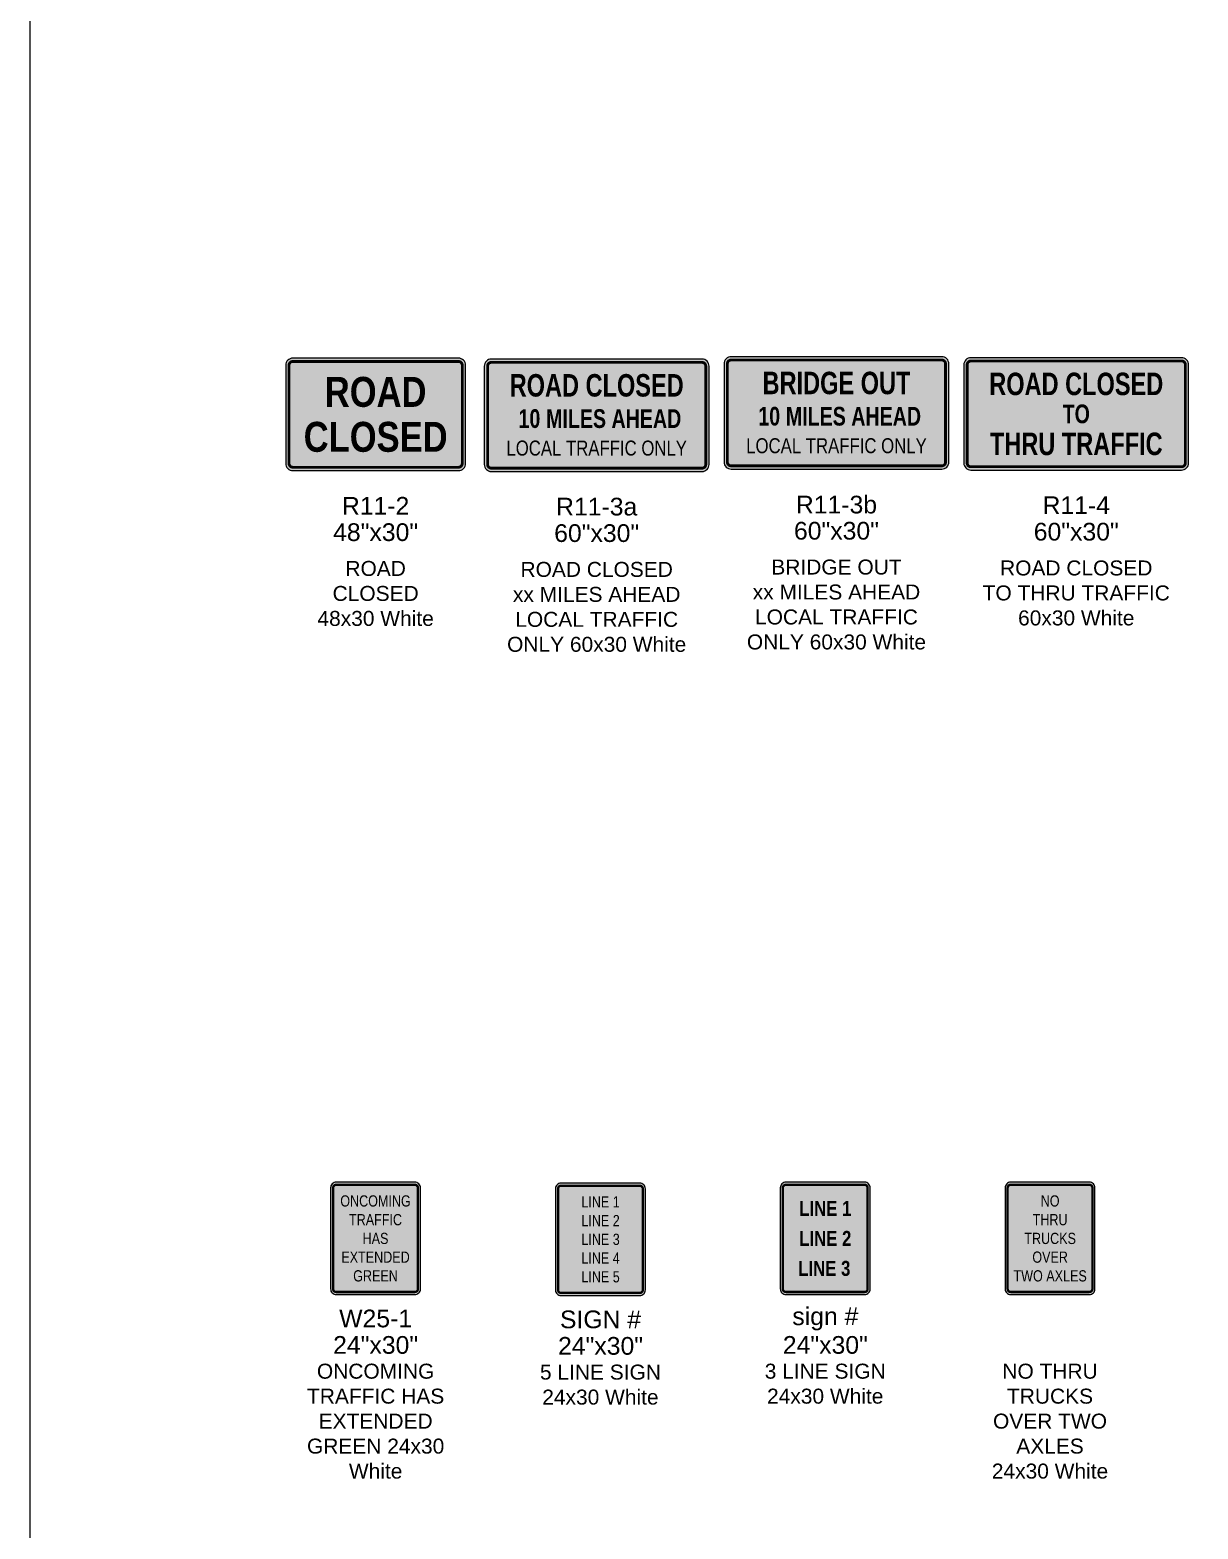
# Model space of a CAD drawing. Header units: inches. Extents: x -32 to 2634, y 197 to 1831.
# Drawn here: x -32.3 to 279.5, y 597.4 to 997.6 of the extents above; entities that cross this region are included whole.
import ezdxf
from ezdxf.enums import TextEntityAlignment as Align

# ---------------------------------------------------------------- set-up
doc = ezdxf.new("R2010")
doc.units = ezdxf.units.IN
doc.header["$MEASUREMENT"] = 0
doc.layers.add('NO SHOW', color=252, linetype='Continuous', plot=False)
doc.styles.add('ARIAL', font='arial.ttf')
doc.styles.add('ARIAL BOLD', font='arialbd.ttf')
doc.styles.get("Standard").update_dxf_attribs({"font": 'arial.ttf'})

# ---------------------------------------------------------------- blocks, each defined once
blk = doc.blocks.new('ONCOMING TRAFFIC HAS EXTENDED GREEN 24x30 White')
at = {"true_color": 0xffffff}
h = blk.add_hatch(color=7, dxfattribs=at)
edge = h.paths.add_edge_path()
edge.add_line((11.97, 1.5), (11.97, 28.5))
edge.add_arc((10.47, 28.5), 1.5, 0, 90)
edge.add_line((10.47, 30), (-10.53, 30))
edge.add_arc((-10.53, 28.5), 1.5, 90, 180)
edge.add_line((-12.03, 28.5), (-12.03, 1.5))
edge.add_arc((-10.53, 1.5), 1.5, 180, 270)
edge.add_line((-10.53, 0), (10.47, 0))
edge.add_arc((10.47, 1.5), 1.5, 270, 360)
blk.add_lwpolyline([(10.47, 30), (-0.03, 30), (-10.53, 30, 0.414214), (-12.03, 28.5), (-12.03, 15), (-12.03, 1.5, 0.414214), (-10.53, 0), (-0.03, 0), (10.47, 0, 0.414214), (11.97, 1.5), (11.97, 15), (11.97, 28.5, 0.414214)], format="xyb", close=True)
blk.add_lwpolyline([(10.47, 30), (-0.03, 30), (-10.53, 30, 0.414214), (-12.03, 28.5), (-12.03, 15), (-12.03, 1.5, 0.414214), (-10.53, 0), (-0.03, 0), (10.47, 0, 0.414214), (11.97, 1.5), (11.97, 15), (11.97, 28.5, 0.414214)], format="xyb", close=True)
at = {"color": 18, "true_color": 0x000000, "const_width": 0.625}
blk.add_lwpolyline([(10.47, 29.31), (-10.53, 29.31, 0.414214), (-11.34, 28.5), (-11.34, 1.5, 0.414214), (-10.53, 0.69), (10.47, 0.69, 0.414214), (11.28, 1.5), (11.28, 28.5, 0.414214)], format="xyb", close=True, dxfattribs=at)
at = {"color": 18, "true_color": 0x000000, "style": 'ARIAL', "width": 0.8}
for s, p in [('ONCOMING', (-0.03, 23.5)), ('TRAFFIC', (-0.03, 18.5)), ('HAS', (-0.03, 13.5)), ('EXTENDED', (-0.03, 8.5)), ('GREEN', (-0.03, 3.5))]:
    blk.add_text(s, height=3, dxfattribs=at).set_placement(p, align=Align.CENTER)
at = {"style": 'ARIAL'}
blk.add_text('W25-1', height=4.732, dxfattribs=at).set_placement((0, -6.37), align=Align.MIDDLE)
blk.add_attdef('SIGN_DIM', text='', height=4.73, dxfattribs=at).set_placement((0, -13.44), align=Align.MIDDLE)
blk = doc.blocks.new('5 LINE SIGN 24x30 White')
at = {"true_color": 0xffffff}
h = blk.add_hatch(color=7, dxfattribs=at)
edge = h.paths.add_edge_path()
edge.add_line((11.97, 1.5), (11.97, 28.5))
edge.add_arc((10.47, 28.5), 1.5, 0, 90)
edge.add_line((10.47, 30), (-10.53, 30))
edge.add_arc((-10.53, 28.5), 1.5, 90, 180)
edge.add_line((-12.03, 28.5), (-12.03, 1.5))
edge.add_arc((-10.53, 1.5), 1.5, 180, 270)
edge.add_line((-10.53, 0), (10.47, 0))
edge.add_arc((10.47, 1.5), 1.5, 270, 360)
blk.add_lwpolyline([(10.47, 30), (-0.03, 30), (-10.53, 30, 0.414214), (-12.03, 28.5), (-12.03, 15), (-12.03, 1.5, 0.414214), (-10.53, 0), (-0.03, 0), (10.47, 0, 0.414214), (11.97, 1.5), (11.97, 15), (11.97, 28.5, 0.414214)], format="xyb", close=True)
blk.add_lwpolyline([(10.47, 30), (-0.03, 30), (-10.53, 30, 0.414214), (-12.03, 28.5), (-12.03, 15), (-12.03, 1.5, 0.414214), (-10.53, 0), (-0.03, 0), (10.47, 0, 0.414214), (11.97, 1.5), (11.97, 15), (11.97, 28.5, 0.414214)], format="xyb", close=True)
at = {"color": 18, "true_color": 0x000000, "const_width": 0.625}
blk.add_lwpolyline([(10.47, 29.31), (-10.53, 29.31, 0.414214), (-11.34, 28.5), (-11.34, 1.5, 0.414214), (-10.53, 0.69), (10.47, 0.69, 0.414214), (11.28, 1.5), (11.28, 28.5, 0.414214)], format="xyb", close=True, dxfattribs=at)
at = {"color": 18, "true_color": 0x000000, "style": 'ARIAL', "width": 0.8}
for tag, p in [('LINE1', (0, 23.5)), ('LINE2', (0, 18.5)), ('LINE3', (0, 13.5)), ('LINE4', (0, 8.5)), ('LINE5', (0, 3.5))]:
    blk.add_attdef(tag, text='', height=3, dxfattribs=at).set_placement(p, align=Align.CENTER)
at = {"style": 'ARIAL'}
for tag, p in [('SIGN_NUM', (0, -6.37)), ('SIGN_DIM', (0, -13.44))]:
    blk.add_attdef(tag, text='', height=4.73, dxfattribs=at).set_placement(p, align=Align.MIDDLE)
blk = doc.blocks.new('3 LINE SIGN 24x30 White')
at = {"true_color": 0xffffff}
h = blk.add_hatch(color=7, dxfattribs=at)
edge = h.paths.add_edge_path()
edge.add_line((11.97, 1.5), (11.97, 28.5))
edge.add_arc((10.47, 28.5), 1.5, 0, 90)
edge.add_line((10.47, 30), (-10.53, 30))
edge.add_arc((-10.53, 28.5), 1.5, 90, 180)
edge.add_line((-12.03, 28.5), (-12.03, 1.5))
edge.add_arc((-10.53, 1.5), 1.5, 180, 270)
edge.add_line((-10.53, 0), (10.47, 0))
edge.add_arc((10.47, 1.5), 1.5, 270, 360)
blk.add_lwpolyline([(10.47, 30), (-0.03, 30), (-10.53, 30, 0.414214), (-12.03, 28.5), (-12.03, 15), (-12.03, 1.5, 0.414214), (-10.53, 0), (-0.03, 0), (10.47, 0, 0.414214), (11.97, 1.5), (11.97, 15), (11.97, 28.5, 0.414214)], format="xyb", close=True)
blk.add_lwpolyline([(10.47, 30), (-0.03, 30), (-10.53, 30, 0.414214), (-12.03, 28.5), (-12.03, 15), (-12.03, 1.5, 0.414214), (-10.53, 0), (-0.03, 0), (10.47, 0, 0.414214), (11.97, 1.5), (11.97, 15), (11.97, 28.5, 0.414214)], format="xyb", close=True)
at = {"color": 18, "true_color": 0x000000, "const_width": 0.625}
blk.add_lwpolyline([(10.47, 29.31), (-10.53, 29.31, 0.414214), (-11.34, 28.5), (-11.34, 1.5, 0.414214), (-10.53, 0.69), (10.47, 0.69, 0.414214), (11.28, 1.5), (11.28, 28.5, 0.414214)], format="xyb", close=True, dxfattribs=at)
at = {"color": 18, "true_color": 0x000000, "style": 'ARIAL BOLD', "width": 0.8}
for tag, p in [('LINE1', (0, 21)), ('LINE2', (-0.01, 13)), ('LINE3', (-0.27, 5))]:
    blk.add_attdef(tag, text='', height=4, dxfattribs=at).set_placement(p, align=Align.CENTER)
at = {"style": 'ARIAL'}
for tag, p in [('SIGN_NUM', (0, -6.37)), ('SIGN_DIM', (0, -13.44))]:
    blk.add_attdef(tag, text='', height=4.73, dxfattribs=at).set_placement(p, align=Align.MIDDLE)
blk = doc.blocks.new('ROAD CLOSED 48x30 White')
at = {"true_color": 0xffffff}
h = blk.add_hatch(color=7, dxfattribs=at)
edge = h.paths.add_edge_path()
edge.add_line((24, 1.88), (24, 28.12))
edge.add_arc((22.12, 28.12), 1.88, 0, 90)
edge.add_line((22.12, 30), (-22.12, 30))
edge.add_arc((-22.12, 28.12), 1.88, 90, 180)
edge.add_line((-24, 28.12), (-24, 1.88))
edge.add_arc((-22.12, 1.88), 1.88, 180, 270)
edge.add_line((-22.12, 0), (22.12, 0))
edge.add_arc((22.12, 1.88), 1.88, 270, 360)
blk.add_lwpolyline([(22.12, 30), (0, 30), (-22.12, 30, 0.414214), (-24, 28.12), (-24, 15), (-24, 1.88, 0.414214), (-22.12, 0), (0, 0), (22.12, 0, 0.414214), (24, 1.88), (24, 15), (24, 28.12, 0.414214)], format="xyb", close=True)
at = {"color": 18, "true_color": 0x000000, "const_width": 0.75}
blk.add_lwpolyline([(22.12, 29.12), (-22.12, 29.12, 0.414214), (-23.12, 28.12), (-23.12, 1.88, 0.414214), (-22.12, 0.88), (22.12, 0.88, 0.414214), (23.12, 1.88), (23.12, 28.12, 0.414214)], format="xyb", close=True, dxfattribs=at)
at = {"color": 18, "true_color": 0x000000, "style": 'ARIAL BOLD', "width": 0.825}
for s, p in [('ROAD', (0, 17)), ('CLOSED', (0, 5))]:
    blk.add_text(s, height=8, dxfattribs=at).set_placement(p, align=Align.CENTER)
at = {"style": 'ARIAL'}
for tag, p in [('SIGN_NO.', (0, -9.38)), ('SIGN_DIM', (0, -16.45))]:
    blk.add_attdef(tag, text='', height=4.73, dxfattribs=at).set_placement(p, align=Align.MIDDLE)
blk = doc.blocks.new('ROAD CLOSED xx MILES AHEAD LOCAL TRAFFIC ONLY 60x30 White')
at = {"true_color": 0xffffff}
h = blk.add_hatch(color=7, dxfattribs=at)
edge = h.paths.add_edge_path()
edge.add_line((30, 1.88), (30, 28.12))
edge.add_arc((28.12, 28.12), 1.88, 0, 90)
edge.add_line((28.12, 30), (-28.12, 30))
edge.add_arc((-28.12, 28.12), 1.88, 90, 180)
edge.add_line((-30, 28.12), (-30, 1.88))
edge.add_arc((-28.12, 1.88), 1.88, 180, 270)
edge.add_line((-28.12, 0), (28.12, 0))
edge.add_arc((28.12, 1.88), 1.88, 270, 360)
h.paths.add_polyline_path([(-89.76, -15.55), (-79.14, -15.55), (-79.14, -12.48), (-89.76, -12.48)], flags=9)
blk.add_lwpolyline([(28.12, 30), (0, 30), (-28.12, 30, 0.414214), (-30, 28.12), (-30, 15), (-30, 1.88, 0.414214), (-28.12, 0), (0, 0), (28.12, 0, 0.414214), (30, 1.88), (30, 15), (30, 28.12, 0.414214)], format="xyb", close=True)
at = {"color": 18, "true_color": 0x000000, "const_width": 0.75}
blk.add_lwpolyline([(28.12, 29.12), (-28.12, 29.12, 0.414214), (-29.12, 28.12), (-29.12, 1.88, 0.414214), (-28.12, 0.88), (28.12, 0.88, 0.414214), (29.12, 1.88), (29.12, 28.12, 0.414214)], format="xyb", close=True, dxfattribs=at)
at = {"color": 18, "true_color": 0x000000}
for s, height, style, width, p in [('ROAD CLOSED', 6, 'ARIAL BOLD', 0.75, (0, 20)), ('LOCAL TRAFFIC ONLY', 4, 'ARIAL', 0.8, (0, 4.25))]:
    blk.add_text(s, height=height, dxfattribs=dict(at, style=style, width=width)).set_placement(p, align=Align.CENTER)
at = {"color": 18, "true_color": 0x000000, "style": 'ARIAL BOLD', "width": 0.75}
blk.add_text('MILES AHEAD', height=5, dxfattribs=at).set_placement((-13.51, 11.62))
blk.add_attdef('DIST', text='', height=5, dxfattribs=at).set_placement((-15.04, 11.62), align=Align.RIGHT)
at = {"style": 'ARIAL'}
for tag, p in [('SIGN_NO.', (0, -9.38)), ('SIGN_DIM', (0, -16.45))]:
    blk.add_attdef(tag, text='', height=4.73, dxfattribs=at).set_placement(p, align=Align.MIDDLE)
blk = doc.blocks.new('BRIDGE OUT xx MILES AHEAD LOCAL TRAFFIC ONLY 60x30 White')
at = {"true_color": 0xffffff}
h = blk.add_hatch(color=7, dxfattribs=at)
edge = h.paths.add_edge_path()
edge.add_line((30, 1.88), (30, 28.12))
edge.add_arc((28.12, 28.12), 1.88, 0, 90)
edge.add_line((28.12, 30), (-28.12, 30))
edge.add_arc((-28.12, 28.12), 1.88, 90, 180)
edge.add_line((-30, 28.12), (-30, 1.88))
edge.add_arc((-28.12, 1.88), 1.88, 180, 270)
edge.add_line((-28.12, 0), (28.12, 0))
edge.add_arc((28.12, 1.88), 1.88, 270, 360)
h.paths.add_polyline_path([(-89.76, -15.55), (-79.14, -15.55), (-79.14, -12.48), (-89.76, -12.48)], flags=9)
blk.add_lwpolyline([(28.12, 30), (0, 30), (-28.12, 30, 0.414214), (-30, 28.12), (-30, 15), (-30, 1.88, 0.414214), (-28.12, 0), (0, 0), (28.12, 0, 0.414214), (30, 1.88), (30, 15), (30, 28.12, 0.414214)], format="xyb", close=True)
at = {"color": 18, "true_color": 0x000000, "const_width": 0.75}
blk.add_lwpolyline([(28.12, 29.12), (-28.12, 29.12, 0.414214), (-29.12, 28.12), (-29.12, 1.88, 0.414214), (-28.12, 0.88), (28.12, 0.88, 0.414214), (29.12, 1.88), (29.12, 28.12, 0.414214)], format="xyb", close=True, dxfattribs=at)
at = {"color": 18, "true_color": 0x000000}
for s, height, style, width, p in [('BRIDGE OUT', 6, 'ARIAL BOLD', 0.75, (0, 20)), ('LOCAL TRAFFIC ONLY', 4, 'ARIAL', 0.8, (0, 4.25))]:
    blk.add_text(s, height=height, dxfattribs=dict(at, style=style, width=width)).set_placement(p, align=Align.CENTER)
at = {"color": 18, "true_color": 0x000000, "style": 'ARIAL BOLD', "width": 0.75}
blk.add_text('MILES AHEAD', height=5, dxfattribs=at).set_placement((-13.51, 11.62))
blk.add_attdef('DIST', text='', height=5, dxfattribs=at).set_placement((-15.04, 11.62), align=Align.RIGHT)
at = {"style": 'ARIAL'}
for tag, p in [('SIGN_NO.', (0, -9.38)), ('SIGN_DIM', (0, -16.45))]:
    blk.add_attdef(tag, text='', height=4.73, dxfattribs=at).set_placement(p, align=Align.MIDDLE)
blk = doc.blocks.new('ROAD CLOSED TO THRU TRAFFIC 60x30 White')
at = {"true_color": 0xffffff}
h = blk.add_hatch(color=7, dxfattribs=at)
edge = h.paths.add_edge_path()
edge.add_line((30, 1.88), (30, 28.12))
edge.add_arc((28.12, 28.12), 1.88, 0, 90)
edge.add_line((28.12, 30), (-28.12, 30))
edge.add_arc((-28.12, 28.12), 1.88, 90, 180)
edge.add_line((-30, 28.12), (-30, 1.88))
edge.add_arc((-28.12, 1.88), 1.88, 180, 270)
edge.add_line((-28.12, 0), (28.12, 0))
edge.add_arc((28.12, 1.88), 1.88, 270, 360)
h.paths.add_polyline_path([(-89.76, -15.55), (-79.14, -15.55), (-79.14, -12.48), (-89.76, -12.48)], flags=9)
blk.add_lwpolyline([(28.12, 30), (0, 30), (-28.12, 30, 0.414214), (-30, 28.12), (-30, 15), (-30, 1.88, 0.414214), (-28.12, 0), (0, 0), (28.12, 0, 0.414214), (30, 1.88), (30, 15), (30, 28.12, 0.414214)], format="xyb", close=True)
at = {"color": 18, "true_color": 0x000000, "const_width": 0.75}
blk.add_lwpolyline([(28.12, 29.12), (-28.12, 29.12, 0.414214), (-29.12, 28.12), (-29.12, 1.88, 0.414214), (-28.12, 0.88), (28.12, 0.88, 0.414214), (29.12, 1.88), (29.12, 28.12, 0.414214)], format="xyb", close=True, dxfattribs=at)
at = {"color": 18, "true_color": 0x000000, "style": 'ARIAL BOLD', "width": 0.75}
for s, height, p in [('ROAD CLOSED', 6, (0, 20)), ('TO', 5, (0, 12.5)), ('THRU TRAFFIC', 6, (0, 4))]:
    blk.add_text(s, height=height, dxfattribs=at).set_placement(p, align=Align.CENTER)
at = {"style": 'ARIAL'}
for tag, p in [('SIGN_NO.', (0, -9.38)), ('SIGN_DIM', (0, -16.45))]:
    blk.add_attdef(tag, text='', height=4.73, dxfattribs=at).set_placement(p, align=Align.MIDDLE)
blk = doc.blocks.new('NO THRU TRUCKS OVER TWO AXLES 24x30 White')
at = {"true_color": 0xffffff}
h = blk.add_hatch(color=7, dxfattribs=at)
edge = h.paths.add_edge_path()
edge.add_line((12, 1.5), (12, 28.5))
edge.add_arc((10.5, 28.5), 1.5, 0, 90)
edge.add_line((10.5, 30), (-10.5, 30))
edge.add_arc((-10.5, 28.5), 1.5, 90, 180)
edge.add_line((-12, 28.5), (-12, 1.5))
edge.add_arc((-10.5, 1.5), 1.5, 180, 270)
edge.add_line((-10.5, 0), (10.5, 0))
edge.add_arc((10.5, 1.5), 1.5, 270, 360)
blk.add_lwpolyline([(10.5, 30), (0, 30), (-10.5, 30, 0.414214), (-12, 28.5), (-12, 15), (-12, 1.5, 0.414214), (-10.5, 0), (0, 0), (10.5, 0, 0.414214), (12, 1.5), (12, 15), (12, 28.5, 0.414214)], format="xyb", close=True)
blk.add_lwpolyline([(10.5, 30), (0, 30), (-10.5, 30, 0.414214), (-12, 28.5), (-12, 15), (-12, 1.5, 0.414214), (-10.5, 0), (0, 0), (10.5, 0, 0.414214), (12, 1.5), (12, 15), (12, 28.5, 0.414214)], format="xyb", close=True)
at = {"color": 18, "true_color": 0x000000, "const_width": 0.625}
blk.add_lwpolyline([(10.5, 29.31), (-10.5, 29.31, 0.414214), (-11.31, 28.5), (-11.31, 1.5, 0.414214), (-10.5, 0.69), (10.5, 0.69, 0.414214), (11.31, 1.5), (11.31, 28.5, 0.414214)], format="xyb", close=True, dxfattribs=at)
at = {"color": 18, "style": 'ARIAL', "width": 0.8}
for s, p in [('NO', (0.03, 23.5)), ('THRU', (0.03, 18.5)), ('TRUCKS', (0.03, 13.5)), ('OVER', (0.03, 8.5)), ('TWO AXLES', (0.03, 3.5))]:
    blk.add_text(s, height=3, dxfattribs=at).set_placement(p, align=Align.CENTER)

msp = doc.modelspace()

# ---------------------------------------------------------------- linework, layer by layer
at = {"layer": 'NO SHOW', "color": 4}
msp.add_lwpolyline([(-32.26, 197.2), (1229.99, 197.2), (1229.99, 1013.95), (-32.26, 1013.95)], close=True, dxfattribs=at)

# ---------------------------------------------------------------- block references
for name, p, values in [('ROAD CLOSED xx MILES AHEAD LOCAL TRAFFIC ONLY 60x30 White', (119, 879.75), {'SIGN_NO.': 'R11-3a', 'SIGN_DIM': '60"x30"', 'DIST': '10'}), ('ROAD CLOSED 48x30 White', (60, 880), {'SIGN_NO.': 'R11-2', 'SIGN_DIM': '48"x30"'}), ('BRIDGE OUT xx MILES AHEAD LOCAL TRAFFIC ONLY 60x30 White', (183, 880.38), {'SIGN_NO.': 'R11-3b', 'SIGN_DIM': '60"x30"', 'DIST': '10'}), ('ROAD CLOSED TO THRU TRAFFIC 60x30 White', (247, 880.13), {'SIGN_NO.': 'R11-4', 'SIGN_DIM': '60"x30"'}), ('ONCOMING TRAFFIC HAS EXTENDED GREEN 24x30 White', (60, 660), {'SIGN_DIM': '24"x30"'}), ('3 LINE SIGN 24x30 White', (180.03, 660), {'SIGN_NUM': 'sign #', 'SIGN_DIM': '24"x30"', 'LINE1': 'LINE 1', 'LINE2': 'LINE 2', 'LINE3': 'LINE 3'})]:
    msp.add_blockref(name, p).add_auto_attribs(values)
at = {"color": 18, "true_color": 0x000000}
msp.add_blockref('5 LINE SIGN 24x30 White', (120.03, 659.75), dxfattribs=at).add_auto_attribs({'SIGN_NUM': 'SIGN #', 'SIGN_DIM': '24"x30"', 'LINE1': 'LINE 1', 'LINE2': 'LINE 2', 'LINE3': 'LINE 3', 'LINE4': 'LINE 4', 'LINE5': 'LINE 5'})
msp.add_blockref('NO THRU TRUCKS OVER TWO AXLES 24x30 White', (240, 660))

# ---------------------------------------------------------------- texts
at = {"color": 1, "char_height": 4, "attachment_point": 2}
for s, insert, width in [('ROAD CLOSED 48x30 White ', (60, 855.86), 36.7545), ('ROAD CLOSED\\Pxx MILES AHEAD LOCAL TRAFFIC ONLY 60x30 White ', (119, 855.61), 56.389), ('BRIDGE OUT\\Pxx MILES AHEAD LOCAL TRAFFIC ONLY 60x30 White ', (183, 856.24), 56.389), ('ROAD CLOSED\\PTO THRU TRAFFIC 60x30 White ', (247, 855.99), 50.6787), ('ONCOMING TRAFFIC HAS EXTENDED GREEN 24x30 White ', (60, 641.55), 36.7545), ('5 LINE SIGN 24x30 White ', (120, 641.3), 36.7545), ('3 LINE SIGN 24x30 White ', (180, 641.55), 36.7545), ('NO THRU TRUCKS OVER TWO AXLES\\P24x30 White', (240, 641.55), 36.7545)]:
    msp.add_mtext(s, dxfattribs=dict(at, insert=insert, width=width))

doc.saveas('drawing.dxf')
